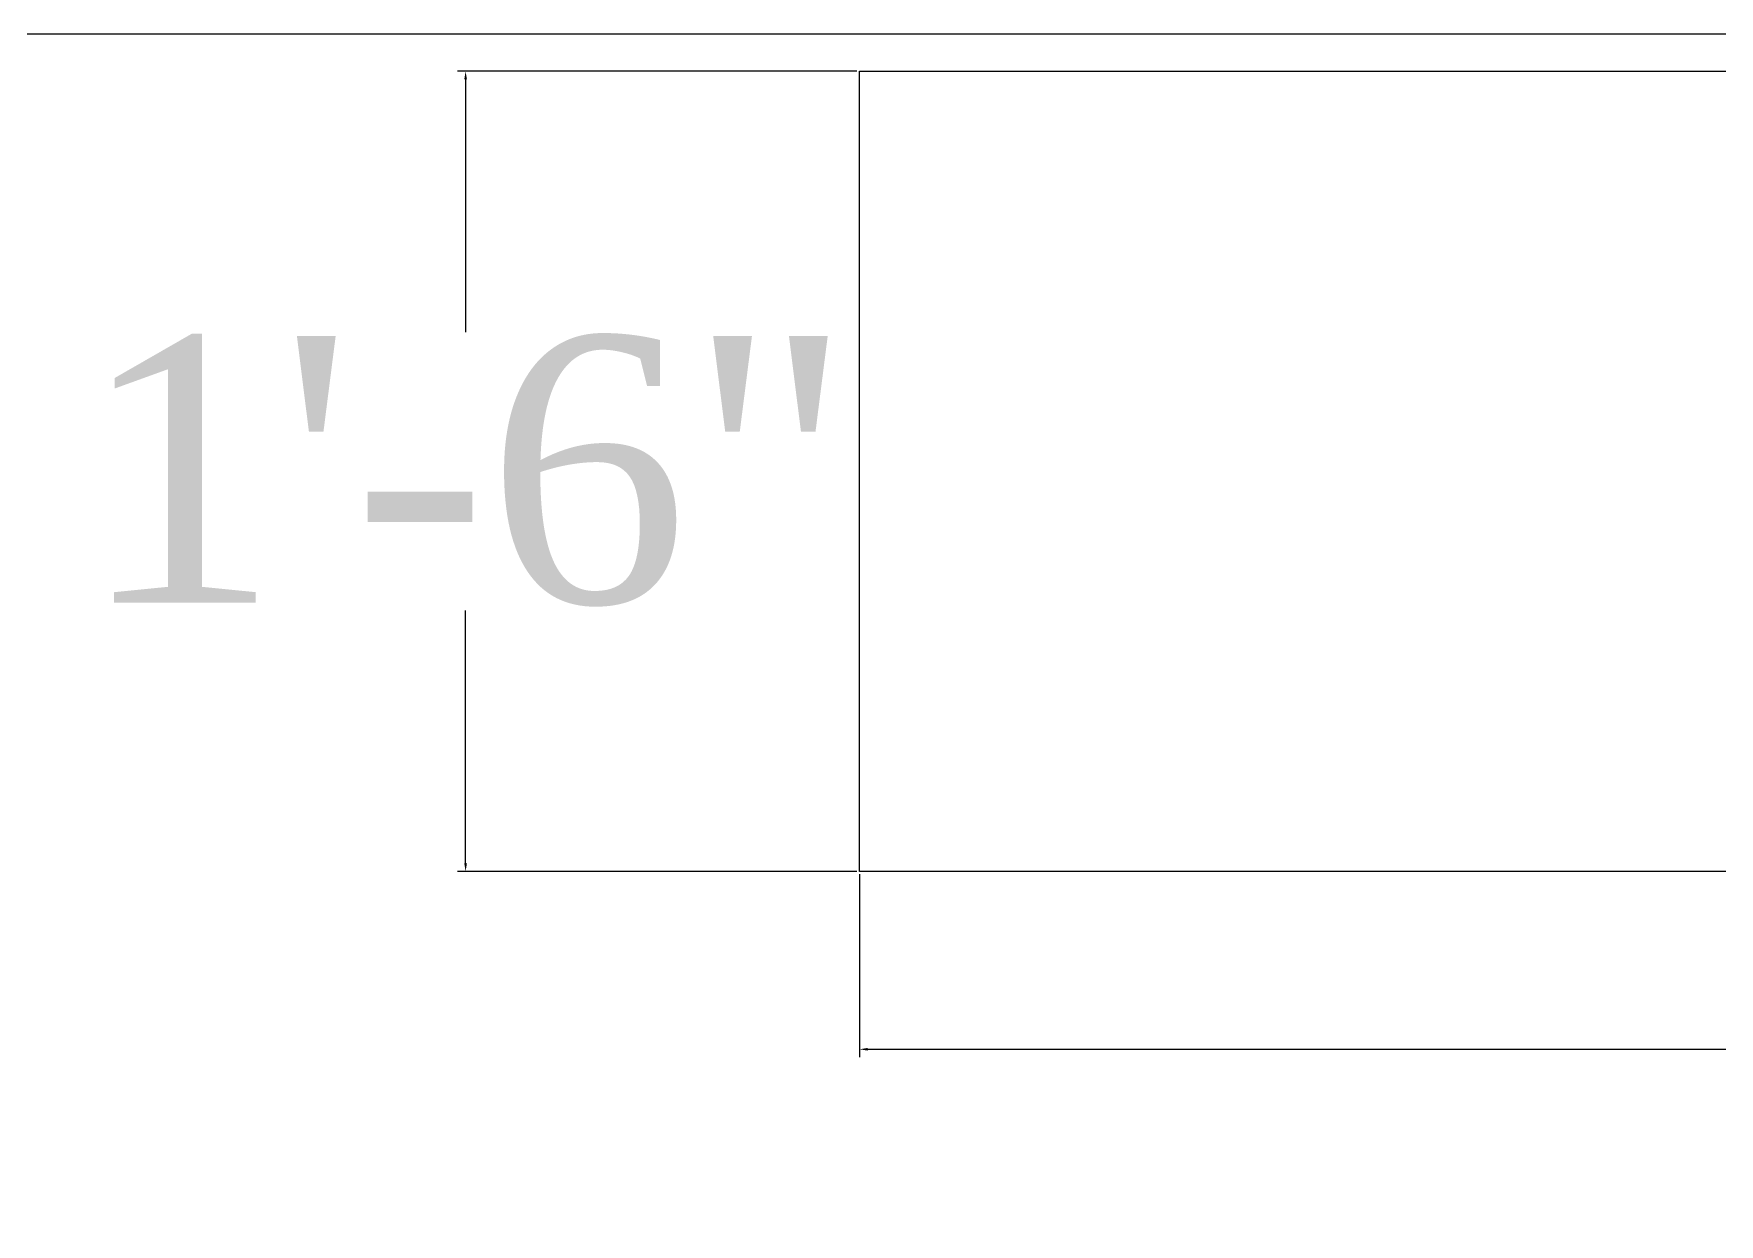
# Model space of a CAD drawing. Header units: inches. Extents: x -97 to 379, y 139 to 535.
# Drawn here: x 141.71 to 179.62, y 461.21 to 487.99 of the extents above; entities that cross this region are included whole.
import ezdxf

# ---------------------------------------------------------------- set-up
doc = ezdxf.new("R2010")
doc.units = ezdxf.units.IN
doc.header["$MEASUREMENT"] = 0
for name, color, linetype in [('Dimension', 14, 'Continuous'), ('furniture', 80, 'Continuous'), ('Walls', 30, 'Continuous')]:
    doc.layers.add(name, color=color, linetype=linetype)
doc.styles.add('Annotative', font='Times New Roman.ttf', dxfattribs={"height": 6})
doc.dimstyles.new('textstyle1', dxfattribs={"dimtxt": 0.18, "dimasz": 0.18, "dimexe": 0.18, "dimexo": 0.0625, "dimgap": 0.09, "dimtad": 0, "dimtih": 1, "dimtoh": 1, "dimdec": 4, "dimzin": 0, "dimdsep": 46, "dimlunit": 4, "dimtxsty": 'Annotative', "dimcen": 0.09, "dimadec": 0, "dimazin": 0, "dimtfac": 1, "dimtdec": 4, "dimtofl": 0, "dimtmove": 0, "dimatfit": 3, "dimfxl": 1, "dimtolj": 1, "dimtzin": 0, "dimarcsym": 0})

# ---------------------------------------------------------------- blocks, each defined once
blk = doc.blocks.new('*D20')
at = {"layer": 'Defpoints', "color": 0, "transparency": 16777216}
for p in [(151.422, 487.144), (160.283, 487.144), (160.283, 469.144)]:
    blk.add_point(p, dxfattribs=at)
at = {"layer": 'Dimension', "color": 0, "lineweight": -2, "transparency": 16777216}
for p, q in [((160.221, 487.144), (151.242, 487.144)), ((151.422, 486.964), (151.422, 481.278)), ((151.422, 469.324), (151.422, 475.011)), ((160.221, 469.144), (151.242, 469.144))]:
    blk.add_line(p, q, dxfattribs=at)
at = {"layer": 'Dimension', "color": 0, "transparency": 16777216}
for points in [[(151.392, 486.964), (151.452, 486.964), (151.422, 487.144)], [(151.392, 469.324), (151.452, 469.324), (151.422, 469.144)]]:
    blk.add_solid(points, dxfattribs=at)
at = {"layer": 'Dimension', "color": 0, "transparency": 16777216, "insert": (151.422, 478.144), "char_height": 6, "attachment_point": 5, "style": 'Annotative'}
blk.add_mtext('\\A1;1\'-6"', dxfattribs=at)
blk = doc.blocks.new('*D21')
at = {"layer": 'Defpoints', "color": 0, "transparency": 16777216}
for p in [(160.283, 469.144), (208.283, 469.144), (208.283, 465.144)]:
    blk.add_point(p, dxfattribs=at)
at = {"layer": 'Dimension', "color": 0, "lineweight": -2, "transparency": 16777216}
for p, q in [((160.283, 469.082), (160.283, 464.964)), ((208.283, 469.082), (208.283, 464.964)), ((160.463, 465.144), (181.468, 465.144)), ((208.103, 465.144), (187.099, 465.144))]:
    blk.add_line(p, q, dxfattribs=at)
at = {"layer": 'Dimension', "color": 0, "transparency": 16777216}
for points in [[(160.463, 465.174), (160.463, 465.114), (160.283, 465.144)], [(208.103, 465.174), (208.103, 465.114), (208.283, 465.144)]]:
    blk.add_solid(points, dxfattribs=at)
at = {"layer": 'Dimension', "color": 0, "transparency": 16777216, "insert": (184.283, 465.144), "char_height": 6, "attachment_point": 5, "style": 'Annotative'}
blk.add_mtext("\\A1;4'", dxfattribs=at)

msp = doc.modelspace()

# ---------------------------------------------------------------- linework, layer by layer
at = {"layer": 'furniture', "color": 80}
for p, q in [((160.28332, 469.14438), (160.28332, 487.14438)), ((160.28332, 487.14438), (208.28332, 487.14438))]:
    msp.add_line(p, q, dxfattribs=at)
at = {"layer": 'furniture'}
msp.add_line((208.28332, 469.14438), (160.28332, 469.14438), dxfattribs=at)
at = {"layer": 'Walls'}
msp.add_line((83.19422, 487.98861), (334.72178, 487.98861), dxfattribs=at)

# ---------------------------------------------------------------- dimensions: what is measured, and where the dimension line sits
at = {"layer": 'Dimension'}
dim = msp.add_linear_dim(base=(151.42219, 487.14438), p1=(160.28332, 469.14438), p2=(160.28332, 487.14438), angle=90, dimstyle='textstyle1', dxfattribs=at)
dim.commit()
dim.dimension.update_dxf_attribs({"geometry": '*D20', "text_midpoint": (151.42219, 478.14438)})
dim = msp.add_linear_dim(base=(208.28332, 465.14438), p1=(160.28332, 469.14438), p2=(208.28332, 469.14438), dimstyle='textstyle1', dxfattribs=at)
dim.commit()
dim.dimension.update_dxf_attribs({"geometry": '*D21', "text_midpoint": (184.28332, 465.14438)})

doc.saveas('drawing.dxf')
